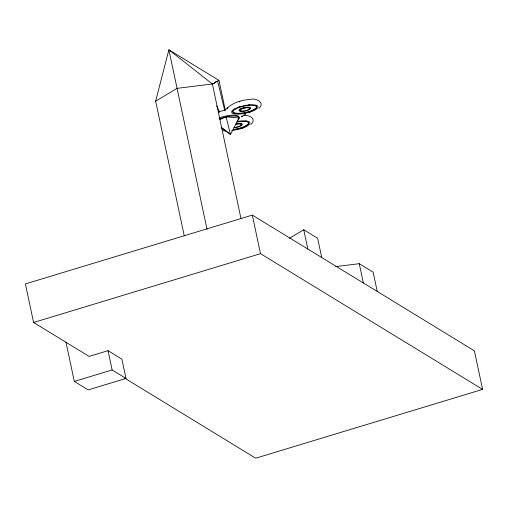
<?xml version="1.0" encoding="UTF-8"?>
<svg xmlns="http://www.w3.org/2000/svg" width="508" height="508" viewBox="0 0 508 508"><rect width="100%" height="100%" fill="white"/><g stroke="black" fill="none" stroke-linecap="round" stroke-linejoin="round"><path stroke-width="0.76" d="M184.277 235.909L155.645 101.194L168.872 49.797L218.98 80.416L225.374 110.496M241.935 116.135L241.649 116.688L245.764 114.097M258.978 108.331C265.652 102.749 255.581 97.492 250.158 99.492C240.995 99.917 231.858 102.991 225.603 109.658M250.939 124.498C257.283 118.44 248.774 114.827 243.313 115.265M155.645 101.194L177.063 88.354L212.369 83.991L218.98 80.416M289.458 238.322L303.74 229.762L317.621 238.246L321.716 257.524M212.141 84.423L215.563 82.423M219.805 119.615L226.124 116.859L239.154 117.958L230.454 134.398L221.615 127.781M239.268 101.918L239.998 101.676M237.877 107.486A13.456 3.823 -12 0 1 257.975 106.775A13.456 3.823 -12 0 1 238.544 114.109A13.456 3.823 -12 0 1 237.877 107.486L241.014 106.458M219.85 118.637L226.124 116.859A12.916 3.67 -12 0 1 237.649 120.142M248.583 112.459L251.727 111.43M240.208 128.81L243.472 127.743M215.386 81.826L217.659 81.134L224.79 110.808M124.619 378.104L255.689 458.203L482.6 389.395L474.402 350.837L252.311 215.106L25.4 283.921L33.598 322.478L89.116 356.406L108.026 350.672L121.907 359.156L126.003 378.435L88.189 389.903L74.308 381.419L65.945 342.094M33.598 322.478L260.509 253.663L482.6 389.395M74.308 381.419L112.128 369.951L126.003 378.435M335.725 266.598L359.264 263.69L373.139 272.174L377.241 291.452M222.974 130.708L225.831 131.07M221.069 127.279L230.454 134.398L226.124 116.859M216.643 105.931L219.754 112.338M359.264 263.69L363.36 282.969M303.74 229.762L307.835 249.041M252.311 215.106L260.509 253.663M241.008 218.707L212.369 83.991L168.872 49.797L207.016 229.26M108.026 350.672L112.128 369.951M237.198 121.476A13.983 3.969 -12 0 1 249.695 123.895A13.983 3.969 -12 0 1 231.743 130.397M225.076 130.207A13.983 3.969 -12 0 1 222.58 128.48M219.05 117.977A12.91 3.664 -12 0 1 233.102 115.138A12.91 3.664 -12 0 1 238.798 117.831M256.14 105.835A12.167 3.454 -12 0 1 246.621 112.185A12.167 3.454 -12 0 1 232.797 111.5M234.22 109.442A12.167 3.454 -12 0 1 236.042 108.344M239.128 107.042A12.167 3.454 -12 0 1 241.294 106.362M244.367 105.613A12.167 3.454 -12 0 1 245.923 105.327M248.215 105.023A12.167 3.454 -12 0 1 249.676 104.902M239.306 110.604A5.766 1.638 -12 0 1 245.288 107.296A5.766 1.638 -12 0 1 249.695 108.896M242.037 111.068A5.766 1.638 -12 0 1 240.843 111.042M236.131 124.276A4.991 1.416 -12 0 1 240.957 124.365A4.991 1.416 -12 0 1 238.843 126.428L237.681 126.809A4.991 1.416 -12 0 1 233.953 127.419M236.099 123.99A5.994 1.702 -12 0 1 241.897 124.098A5.994 1.702 -12 0 1 239.357 126.575L237.96 127.032A5.994 1.702 -12 0 1 234.925 127.648M236.557 121.977A12.643 3.594 -12 0 1 248.234 122.403A12.643 3.594 -12 0 1 242.78 127.546L239.833 128.511A12.643 3.594 -12 0 1 233.42 129.819M248.577 122.79A12.643 3.594 -12 0 1 233.337 129.432M245.44 121.069A12.643 3.594 -12 0 1 246.736 121.329M241.903 124.593A5.994 1.702 -12 0 1 241.357 125.127M236.017 123.609A5.994 1.702 -12 0 1 242.062 124.117M218.453 112.052A12.922 3.67 -12 0 1 224.72 110.274M227.844 108.007L227.438 108.433L227.844 108.007M241.91 116.357L241.503 116.789L241.91 116.383M241.376 106.743L238.538 107.677A12.167 3.454 -12 0 0 233.921 113.024A12.167 3.454 -12 0 0 248.221 112.173L251.066 111.239A12.167 3.454 -12 0 0 255.676 105.893A12.167 3.454 -12 0 0 241.376 106.743M243.18 108.172L241.833 108.617A5.766 1.638 -12 0 0 239.643 111.144A5.766 1.638 -12 0 0 246.424 110.744L247.764 110.299A5.766 1.638 -12 0 0 249.955 107.772A5.766 1.638 -12 0 0 243.18 108.172M243.446 108.388L242.329 108.756A4.807 1.365 -12 0 0 240.506 110.865A4.807 1.365 -12 0 0 246.151 110.528L247.275 110.16A4.807 1.365 -12 0 0 249.091 108.052A4.807 1.365 -12 0 0 243.446 108.388"/></g></svg>
